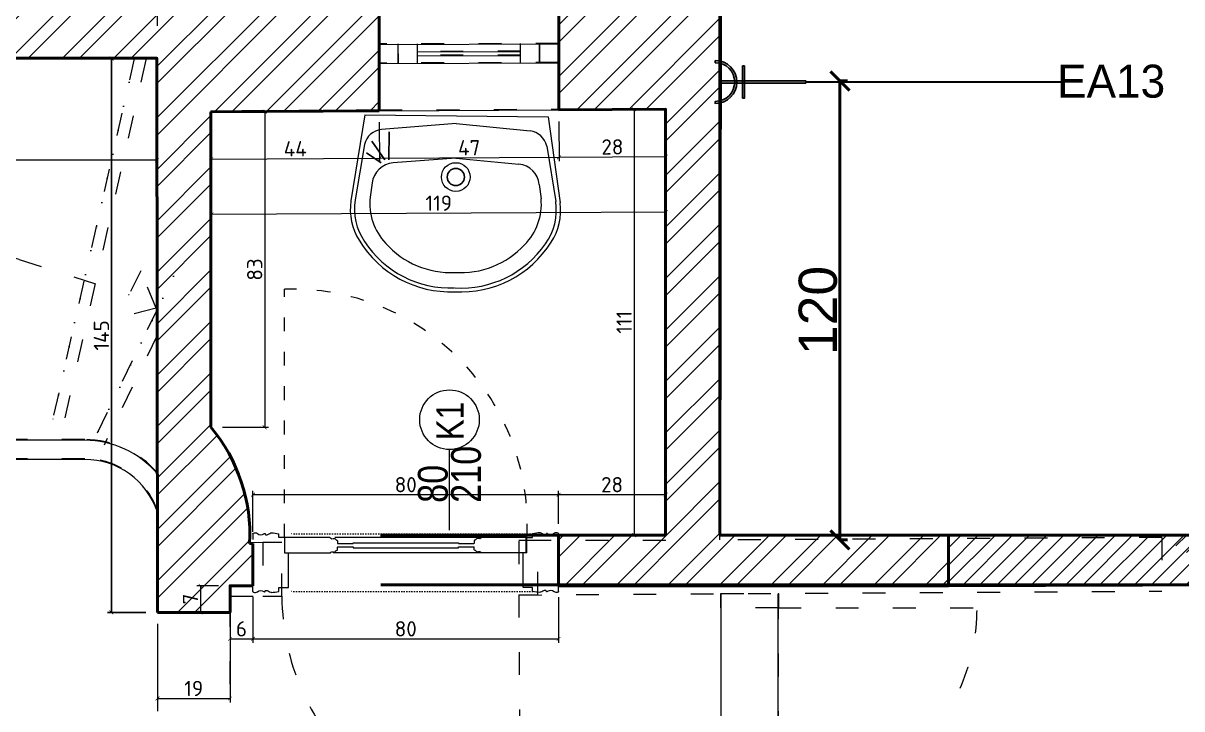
# Model space of a CAD drawing. Header units: inches. Extents: x -10121 to 9010, y 58067 to 62726.
# Drawn here: x 2528.5 to 2831.7, y 61802.7 to 61982 of the extents above; entities that cross this region are included whole.
import ezdxf
from ezdxf.enums import TextEntityAlignment as Align

# ---------------------------------------------------------------- set-up
doc = ezdxf.new("R2010")
doc.units = ezdxf.units.IN
doc.linetypes.add('ACAD_ISO03W100', pattern=[30, 12, -18])
doc.linetypes.add('DOT', pattern=[6.349999999999998, 0, -6.349999999999998])
for name, color, linetype, lineweight in [('A-DUVAR 0.50', 40, 'Continuous', 50), ('A-KAPI A DOGR 0.09', 135, 'Continuous', 9), ('A-KAPI A DOGR 0.13', 73, 'Continuous', 13), ('A-KAPI A DOGR 0.20', 46, 'Continuous', 20), ('A-KAPI NOKT', 35, 'DOT', 9), ('A-MERDİ 0.18', 24, 'Continuous', 18), ('Auto-Olcu', 33, 'Continuous', 15), ('Auto-Silik_Cizgiler', 47, 'Continuous', 9), ('Auto-SilikCizgiler', 251, 'Continuous', 9), ('ELK', 1, 'Continuous', 35), ('PEN', 151, 'Continuous', 20), ('PENYAZILARI', 84, 'Continuous', 20), ('TEFRIS', 253, 'Continuous', 15)]:
    doc.layers.add(name, color=color, linetype=linetype, lineweight=lineweight)
doc.layers.add('ELEKTRİK', color=10, linetype='Continuous')
doc.layers.add('SABDETAY', color=7, linetype='Continuous')
doc.styles.add('1-20', font='isocpeur.ttf', dxfattribs={"height": 4})
doc.styles.get("Standard").update_dxf_attribs({"font": 'arial.ttf'})
doc.styles.add('STYLE1', font='technic_.ttf')
doc.styles.add('TAKSİM', font='GOTHIC.TTF', dxfattribs={"height": 20})
doc.dimstyles.new('ölçü 1_20', dxfattribs={"dimtxt": 4, "dimasz": 1, "dimexe": 1, "dimexo": 3, "dimtad": 1, "dimdec": 0, "dimtxsty": '1-20', "dimblk": 'ARCHTICK', "dimcen": 1.5, "dimclrd": 256, "dimclre": 256, "dimclrt": 256, "dimadec": 0, "dimazin": 0, "dimtfac": 1, "dimtdec": 0, "dimtmove": 0, "dimatfit": 3, "dimldrblk": 'ARCHTICK', "dimfxl": 1, "dimlwd": -1, "dimlwe": -1, "dimarcsym": 0})
doc.dimstyles.new('ölçü 1_50', dxfattribs={"dimtxt": 10, "dimasz": 5, "dimexe": 2, "dimexo": 5, "dimtad": 1, "dimdec": 0, "dimtxsty": 'Standard', "dimblk": 'ARCHTICK', "dimcen": 2.5, "dimclrd": 256, "dimclre": 256, "dimclrt": 256, "dimadec": 0, "dimazin": 0, "dimtfac": 1, "dimtdec": 0, "dimtmove": 0, "dimatfit": 3, "dimldrblk": 'ARCHTICK', "dimfxl": 1, "dimlwd": -1, "dimlwe": -1, "dimarcsym": 0})
pattern_1 = [(45, (-18107.95770600322, 83650.12693407696), (-6.735192090801865, 6.735192090801866), []), (45, (-18103.46757600322, 83650.12693407696), (-6.735192090801865, 6.735192090801866), [])]

# ---------------------------------------------------------------- blocks, each defined once
blk = doc.blocks.new('L560460')
for p, q in [((-240, 0), (-273.7891842584176, -225.3152178172618)), ((-240, 0), (240, 0)), ((240, 0), (273.7891842584174, -225.3152178172606)), ((-1.137e-13, -20), (-195.511422606206, -37.68811511146328)), ((1.137e-13, -20), (193.185814600743, -37.68811511146328)), ((-239.5704595464451, -76.9777196877526), (-262.8700373856869, -222.6086374196718)), ((237.2448515409821, -76.9777196877526), (262.1784486242807, -221.5571822589475)), ((0, -110.3818589742745), (-164.4056499006862, -124.763135588757)), ((1.137e-13, -110.3818589742745), (164.4056499006863, -124.763135588757)), ((-218.7811702454338, -177.6529352866153), (-223.7887240379054, -214.8173937253889)), ((218.7811702454339, -177.6529352866153), (223.7887240379054, -214.8173937253889))]:
    blk.add_line(p, q)
blk.add_circle((0, -159.9999999999998), 37.5)
for centre, radius, start, end in [((-190.6803388425745, -87.4541741242963), 50, 95.54466439804041, 167.9052429229888), ((188.3547308371116, -87.4541741242963), 50, 12.09475707701119, 84.45533560195959), ((-159.177154651599, -184.5348917736833), 60, 94.99918586565619, 173.4137200111939), ((159.1771546515991, -184.5348917736833), 60, 6.586279988806071, 85.00081413434383), ((-125.2967602092426, -246.5284212528584), 150, 171.8698976458449, 212.9359068650626), ((-114.498310046643, -244.6502010309136), 150, 171.5501458767, 215.1796788784253), ((-74.58602726103038, -230.2626284114629), 150, 174.089879748594, 224.4565025277339), ((74.58602726103048, -230.2626284114629), 150, 315.543497472266, 5.910120251406015), ((114.0634562596399, -245.2626465408889), 150, 324.4280013991631, 9.092941848882738), ((125.2967602092425, -246.528421252857), 150, 327.0640931349374, 8.130102354155058), ((-14.5176650048528, -182.535248458088), 277.8442926270179, 211.590741633772, 272.9951304193791), ((-14.2197895734771, -182.5167214754249), 267.8515353628113, 213.6842960664503, 272.868878167172), ((14.51766500485291, -182.535248458088), 277.8442926270179, 267.0048695806209, 328.409258366228), ((14.16543843818749, -182.5141015887161), 267.8514371943526, 267.1427614969502, 325.9414734398321), ((-13.02462849500546, -182.6186291540159), 227.492158782075, 222.1619233993472, 273.2821550564874), ((13.02462849500534, -182.6186291540159), 227.492158782075, 266.7178449435126, 317.8380766006528)]:
    blk.add_arc(centre, radius, start, end)
at = {"layer": 'SABDETAY'}
for p, q in [((-175.8159652129934, -116.8131688310093), (-175.8159652129934, -43.88479384595621)), ((-186.1416647572486, -116.8131688310093), (-220.9327605189732, -68.64863457296792)), ((-195.9092183801926, -124.7648608075728), (-234.4212869506579, -98.86506408390892))]:
    blk.add_line(p, q, dxfattribs=at)
blk.add_circle((0, -159.9999999999998), 22.5, dxfattribs=at)
blk = doc.blocks.new('_ARCHTICK')
at = {"color": 0, "linetype": 'ByBlock', "const_width": 0.15}
blk.add_lwpolyline([(-0.5, -0.5), (0.5, 0.5)], dxfattribs=at)
blk = doc.blocks.new('*D448')
at = {"layer": 'Auto-Olcu', "ltscale": 5, "transparency": 16777216}
for p, q in [((2302.606697598512, 61969.78471437376), (2302.606697598512, 61945.14291777578)), ((2563.483507484296, 61969.78471437379), (2563.483507484296, 61945.14291777578)), ((2563.483507484296, 61946.14291777578), (2302.606697598512, 61946.14291777578))]:
    blk.add_line(p, q, dxfattribs=at)
at = {"layer": 'DEFPOINTS', "color": 0, "ltscale": 5, "transparency": 16777216}
for p in [(2302.606697598512, 61972.78471437376), (2563.483507484296, 61972.78471437379), (2302.606697598512, 61946.14291777578)]:
    blk.add_point(p, dxfattribs=at)
at = {"layer": 'Auto-Olcu', "ltscale": 5, "transparency": 16777216, "rotation": 180}
blk.add_blockref('_ARCHTICK', (2302.606697598512, 61946.14291777578), dxfattribs=at)
at = {"layer": 'Auto-Olcu', "ltscale": 5, "transparency": 16777216}
blk.add_blockref('_ARCHTICK', (2563.483507484296, 61946.14291777578), dxfattribs=at)
at = {"layer": 'Auto-Olcu', "ltscale": 5, "transparency": 16777216, "insert": (2433.045102541404, 61948.76791777578), "char_height": 4, "attachment_point": 5, "style": '1-20'}
blk.add_mtext('261', dxfattribs=at)
blk = doc.blocks.new('*D450')
at = {"layer": 'Auto-Olcu', "ltscale": 5, "transparency": 16777216}
for p, q in [((2577.624199679189, 61955.86103468198), (2577.685184141611, 61945.40797615)), ((2621.659124555251, 61956.11793998994), (2621.720109017672, 61945.66488145797)), ((2577.679350114718, 61946.40795913192), (2621.71427499078, 61946.66486443989))]:
    blk.add_line(p, q, dxfattribs=at)
at = {"layer": 'DEFPOINTS', "color": 0, "ltscale": 5, "transparency": 16777216}
for p in [(2577.606697598512, 61958.86098362773), (2621.641622474574, 61959.1178889357), (2621.71427499078, 61946.66486443989)]:
    blk.add_point(p, dxfattribs=at)
at = {"layer": 'Auto-Olcu', "ltscale": 5, "transparency": 16777216}
for p, rotation in [((2577.679350114718, 61946.40795913192), 180.3342670146934), ((2621.71427499078, 61946.66486443989), 0.3342670146933808)]:
    blk.add_blockref('_ARCHTICK', p, dxfattribs=dict(at, rotation=rotation))
at = {"layer": 'Auto-Olcu', "ltscale": 5, "transparency": 16777216, "insert": (2599.681498232157, 61949.16136711345), "char_height": 4, "attachment_point": 5, "rotation": 0.33426701469338077, "style": '1-20'}
blk.add_mtext('44', dxfattribs=at)
blk = doc.blocks.new('*D451')
at = {"layer": 'Auto-Olcu', "ltscale": 5, "transparency": 16777216}
for p, q in [((2621.659124555237, 61956.11793998993), (2621.720109017611, 61945.6648814582)), ((2668.659124555238, 61956.3338026585), (2668.719768658915, 61945.93908340266)), ((2621.714274990723, 61946.66486444012), (2668.713934632027, 61946.93906638458))]:
    blk.add_line(p, q, dxfattribs=at)
at = {"layer": 'DEFPOINTS', "color": 0, "ltscale": 5, "transparency": 16777216}
for p in [(2621.641622474574, 61959.1178889357), (2668.641622474574, 61959.33375160425), (2668.713934632027, 61946.93906638458)]:
    blk.add_point(p, dxfattribs=at)
at = {"layer": 'Auto-Olcu', "ltscale": 5, "transparency": 16777216}
for p, rotation in [((2621.714274990723, 61946.66486444012), 180.3342670144403), ((2668.713934632027, 61946.93906638458), 0.3342670144402087)]:
    blk.add_blockref('_ARCHTICK', p, dxfattribs=dict(at, rotation=rotation))
at = {"layer": 'Auto-Olcu', "ltscale": 5, "transparency": 16777216, "insert": (2645.198790490794, 61949.42692073989), "char_height": 4, "attachment_point": 5, "rotation": 0.3342670144402087, "style": '1-20'}
blk.add_mtext('47', dxfattribs=at)
blk = doc.blocks.new('*D452')
at = {"layer": 'Auto-Olcu', "ltscale": 5, "transparency": 16777216}
for p, q in [((2668.659124555238, 61956.3338026585), (2668.719768658914, 61945.93908340275)), ((2696.624199679176, 61956.49695443535), (2696.684843782853, 61946.10223517947)), ((2668.713934632026, 61946.93906638467), (2696.679009755966, 61947.1022181614))]:
    blk.add_line(p, q, dxfattribs=at)
at = {"layer": 'DEFPOINTS', "color": 0, "ltscale": 5, "transparency": 16777216}
for p in [(2668.641622474574, 61959.33375160425), (2696.606697598512, 61959.49690338111), (2696.679009755966, 61947.1022181614)]:
    blk.add_point(p, dxfattribs=at)
at = {"layer": 'Auto-Olcu', "ltscale": 5, "transparency": 16777216}
for p, rotation in [((2668.713934632026, 61946.93906638467), 180.3342670144403), ((2696.679009755966, 61947.1022181614), 0.3342670144402087)]:
    blk.add_blockref('_ARCHTICK', p, dxfattribs=dict(at, rotation=rotation))
at = {"layer": 'Auto-Olcu', "ltscale": 5, "transparency": 16777216, "insert": (2682.681157873415, 61949.64559760057), "char_height": 4, "attachment_point": 5, "rotation": 0.3342670144402087, "style": '1-20'}
blk.add_mtext('28', dxfattribs=at)
blk = doc.blocks.new('*D453')
at = {"layer": 'Auto-Olcu', "ltscale": 5, "transparency": 16777216}
for p, q in [((2577.622728960032, 61955.86102646212), (2577.755709592094, 61930.97629040635)), ((2696.622728960032, 61956.4969462155), (2696.755709592094, 61931.61221015973)), ((2696.750365804921, 61932.61219588159), (2577.750365804921, 61931.97627612822))]:
    blk.add_line(p, q, dxfattribs=at)
at = {"layer": 'DEFPOINTS', "color": 0, "ltscale": 5, "transparency": 16777216}
for p in [(2577.606697598512, 61958.86098362772), (2696.606697598512, 61959.4969033811), (2577.750365804921, 61931.97627612822)]:
    blk.add_point(p, dxfattribs=at)
at = {"layer": 'Auto-Olcu', "ltscale": 5, "transparency": 16777216}
for p, rotation in [((2577.750365804921, 61931.97627612822), 180.3061779088665), ((2696.750365804921, 61932.61219588159), 0.3061779088665251)]:
    blk.add_blockref('_ARCHTICK', p, dxfattribs=dict(at, rotation=rotation))
at = {"layer": 'Auto-Olcu', "ltscale": 5, "transparency": 16777216, "insert": (2637.236338363591, 61934.91919852481), "char_height": 4, "attachment_point": 5, "rotation": 0.306177908866506, "style": '1-20'}
blk.add_mtext('119', dxfattribs=at)
blk = doc.blocks.new('*D454')
at = {"layer": 'Auto-Olcu', "ltscale": 5, "transparency": 16777216}
for p, q in [((2580.606697598512, 61958.86098362773), (2592.689481536781, 61958.86098362773)), ((2591.689481536781, 61958.86098362773), (2591.689481536781, 61876.28884402351)), ((2580.606697598512, 61876.28884402351), (2592.689481536781, 61876.28884402351))]:
    blk.add_line(p, q, dxfattribs=at)
at = {"layer": 'DEFPOINTS', "color": 0, "ltscale": 5, "transparency": 16777216}
for p in [(2577.606697598512, 61958.86098362773), (2577.606697598512, 61876.28884402351), (2591.689481536781, 61876.28884402351)]:
    blk.add_point(p, dxfattribs=at)
at = {"layer": 'Auto-Olcu', "ltscale": 5, "transparency": 16777216}
for p, rotation in [((2591.689481536781, 61958.86098362773), 90), ((2591.689481536781, 61876.28884402351), 270)]:
    blk.add_blockref('_ARCHTICK', p, dxfattribs=dict(at, rotation=rotation))
at = {"layer": 'Auto-Olcu', "ltscale": 5, "transparency": 16777216, "insert": (2589.064481536771, 61917.57491382562), "char_height": 4, "attachment_point": 5, "rotation": 90, "style": '1-20'}
blk.add_mtext('83', dxfattribs=at)
blk = doc.blocks.new('*D456')
at = {"layer": 'Auto-Olcu', "ltscale": 5, "transparency": 16777216}
for p, q in [((2668.589383839029, 61851.07555149277), (2668.589383839029, 61859.66034505417)), ((2696.606697598512, 61858.66034505417), (2668.589383839029, 61858.66034505417)), ((2696.606697598512, 61851.07555149277), (2696.606697598512, 61859.66034505417))]:
    blk.add_line(p, q, dxfattribs=at)
at = {"layer": 'DEFPOINTS', "color": 0, "ltscale": 5, "transparency": 16777216}
for p in [(2668.589383839029, 61858.66034505417), (2668.589383839029, 61848.07555149277), (2696.606697598512, 61848.07555149277)]:
    blk.add_point(p, dxfattribs=at)
at = {"layer": 'Auto-Olcu', "ltscale": 5, "transparency": 16777216, "rotation": 180}
blk.add_blockref('_ARCHTICK', (2668.589383839029, 61858.66034505417), dxfattribs=at)
at = {"layer": 'Auto-Olcu', "ltscale": 5, "transparency": 16777216}
blk.add_blockref('_ARCHTICK', (2696.606697598512, 61858.66034505417), dxfattribs=at)
at = {"layer": 'Auto-Olcu', "ltscale": 5, "transparency": 16777216, "insert": (2682.598040718771, 61861.28534505417), "char_height": 4, "attachment_point": 5, "style": '1-20'}
blk.add_mtext('28', dxfattribs=at)
blk = doc.blocks.new('*D457')
at = {"layer": 'Auto-Olcu', "ltscale": 5, "transparency": 16777216}
for p, q in [((2588.606697598512, 61848.92323593996), (2588.606697598512, 61859.66034505417)), ((2668.589383839029, 61858.66034505417), (2588.606697598512, 61858.66034505417)), ((2668.589383839029, 61851.07555149277), (2668.589383839029, 61859.66034505417))]:
    blk.add_line(p, q, dxfattribs=at)
at = {"layer": 'DEFPOINTS', "color": 0, "ltscale": 5, "transparency": 16777216}
for p in [(2588.606697598512, 61858.66034505417), (2668.589383839029, 61848.07555149277), (2588.606697598512, 61845.92323593996)]:
    blk.add_point(p, dxfattribs=at)
at = {"layer": 'Auto-Olcu', "ltscale": 5, "transparency": 16777216, "rotation": 180}
blk.add_blockref('_ARCHTICK', (2588.606697598512, 61858.66034505417), dxfattribs=at)
at = {"layer": 'Auto-Olcu', "ltscale": 5, "transparency": 16777216}
blk.add_blockref('_ARCHTICK', (2668.589383839029, 61858.66034505417), dxfattribs=at)
at = {"layer": 'Auto-Olcu', "ltscale": 5, "transparency": 16777216, "insert": (2628.598040718771, 61861.28534505417), "char_height": 4, "attachment_point": 5, "style": '1-20'}
blk.add_mtext('80', dxfattribs=at)
blk = doc.blocks.new('*D458')
at = {"layer": 'Auto-Olcu', "ltscale": 5, "transparency": 16777216}
for p, q in [((2563.610194913908, 61824.88799444115), (2563.610194913908, 61804.34925059383)), ((2582.606697598512, 61824.88799444115), (2582.606697598512, 61804.34925059383)), ((2563.610194913908, 61805.34925059383), (2582.606697598512, 61805.34925059383))]:
    blk.add_line(p, q, dxfattribs=at)
at = {"layer": 'DEFPOINTS', "color": 0, "ltscale": 5, "transparency": 16777216}
for p in [(2563.610194913908, 61827.88799444115), (2582.606697598512, 61827.88799444115), (2582.606697598512, 61805.34925059383)]:
    blk.add_point(p, dxfattribs=at)
at = {"layer": 'Auto-Olcu', "ltscale": 5, "transparency": 16777216, "rotation": 180}
blk.add_blockref('_ARCHTICK', (2563.610194913908, 61805.34925059383), dxfattribs=at)
at = {"layer": 'Auto-Olcu', "ltscale": 5, "transparency": 16777216}
blk.add_blockref('_ARCHTICK', (2582.606697598512, 61805.34925059383), dxfattribs=at)
at = {"layer": 'Auto-Olcu', "ltscale": 5, "transparency": 16777216, "insert": (2573.10844625621, 61807.97425059383), "char_height": 4, "attachment_point": 5, "style": '1-20'}
blk.add_mtext('19', dxfattribs=at)
blk = doc.blocks.new('*D459')
at = {"layer": 'Auto-Olcu', "ltscale": 5, "transparency": 16777216}
for p, q in [((2582.606697598512, 61831.84991522232), (2582.606697598512, 61819.95312058393)), ((2588.589383839029, 61831.84991522232), (2588.589383839029, 61819.95312058393)), ((2582.606697598512, 61820.95312058393), (2588.589383839029, 61820.95312058393))]:
    blk.add_line(p, q, dxfattribs=at)
at = {"layer": 'DEFPOINTS', "color": 0, "ltscale": 5, "transparency": 16777216}
for p in [(2582.606697598512, 61834.84991522232), (2588.589383839029, 61834.84991522232), (2588.589383839029, 61820.95312058393)]:
    blk.add_point(p, dxfattribs=at)
at = {"layer": 'Auto-Olcu', "ltscale": 5, "transparency": 16777216, "rotation": 180}
blk.add_blockref('_ARCHTICK', (2582.606697598512, 61820.95312058393), dxfattribs=at)
at = {"layer": 'Auto-Olcu', "ltscale": 5, "transparency": 16777216}
blk.add_blockref('_ARCHTICK', (2588.589383839029, 61820.95312058393), dxfattribs=at)
at = {"layer": 'Auto-Olcu', "ltscale": 5, "transparency": 16777216, "insert": (2585.598040718771, 61823.57812058393), "char_height": 4, "attachment_point": 5, "style": '1-20'}
blk.add_mtext('6', dxfattribs=at)
blk = doc.blocks.new('*D460')
at = {"layer": 'Auto-Olcu', "ltscale": 5, "transparency": 16777216}
for p, q in [((2588.606697598512, 61831.84991522232), (2588.606697598512, 61819.95312058393)), ((2668.589383839029, 61831.84991522232), (2668.589383839029, 61819.95312058393)), ((2588.606697598512, 61820.95312058393), (2668.589383839029, 61820.95312058393))]:
    blk.add_line(p, q, dxfattribs=at)
at = {"layer": 'DEFPOINTS', "color": 0, "ltscale": 5, "transparency": 16777216}
for p in [(2588.606697598512, 61834.84991522232), (2668.589383839029, 61834.84991522232), (2668.589383839029, 61820.95312058393)]:
    blk.add_point(p, dxfattribs=at)
at = {"layer": 'Auto-Olcu', "ltscale": 5, "transparency": 16777216, "rotation": 180}
blk.add_blockref('_ARCHTICK', (2588.606697598512, 61820.95312058393), dxfattribs=at)
at = {"layer": 'Auto-Olcu', "ltscale": 5, "transparency": 16777216}
blk.add_blockref('_ARCHTICK', (2668.589383839029, 61820.95312058393), dxfattribs=at)
at = {"layer": 'Auto-Olcu', "ltscale": 5, "transparency": 16777216, "insert": (2628.598040718771, 61823.57812058393), "char_height": 4, "attachment_point": 5, "style": '1-20'}
blk.add_mtext('80', dxfattribs=at)
blk = doc.blocks.new('*D461')
at = {"layer": 'Auto-Olcu', "ltscale": 5, "transparency": 16777216}
for p, q in [((2579.606697598512, 61834.84991522232), (2573.890358139859, 61834.84991522232)), ((2574.890358139859, 61834.84991522232), (2574.890358139859, 61827.88799444115)), ((2579.606697598512, 61827.88799444115), (2573.890358139859, 61827.88799444115))]:
    blk.add_line(p, q, dxfattribs=at)
at = {"layer": 'DEFPOINTS', "color": 0, "ltscale": 5, "transparency": 16777216}
for p in [(2582.606697598512, 61834.84991522232), (2574.890358139859, 61827.88799444115), (2582.606697598512, 61827.88799444115)]:
    blk.add_point(p, dxfattribs=at)
at = {"layer": 'Auto-Olcu', "ltscale": 5, "transparency": 16777216}
for p, rotation in [((2574.890358139859, 61834.84991522232), 90), ((2574.890358139859, 61827.88799444115), 270)]:
    blk.add_blockref('_ARCHTICK', p, dxfattribs=dict(at, rotation=rotation))
at = {"layer": 'Auto-Olcu', "ltscale": 5, "transparency": 16777216, "insert": (2572.265358139849, 61831.36895483173), "char_height": 4, "attachment_point": 5, "rotation": 90, "style": '1-20'}
blk.add_mtext('7', dxfattribs=at)
blk = doc.blocks.new('*D482')
at = {"layer": 'Auto-Olcu', "ltscale": 5, "transparency": 16777216}
for p, q in [((2693.606697598512, 61959.49690338111), (2687.372732053958, 61959.49690338111)), ((2688.372732053958, 61959.49690338111), (2688.372732053958, 61848.07555149277)), ((2693.606697598512, 61848.07555149277), (2687.372732053958, 61848.07555149277))]:
    blk.add_line(p, q, dxfattribs=at)
at = {"layer": 'DEFPOINTS', "color": 0, "ltscale": 5, "transparency": 16777216}
for p in [(2696.606697598512, 61959.49690338111), (2688.372732053958, 61848.07555149277), (2696.606697598512, 61848.07555149277)]:
    blk.add_point(p, dxfattribs=at)
at = {"layer": 'Auto-Olcu', "ltscale": 5, "transparency": 16777216}
for p, rotation in [((2688.372732053958, 61959.49690338111), 90), ((2688.372732053958, 61848.07555149277), 270)]:
    blk.add_blockref('_ARCHTICK', p, dxfattribs=dict(at, rotation=rotation))
at = {"layer": 'Auto-Olcu', "ltscale": 5, "transparency": 16777216, "insert": (2685.747732053948, 61903.78622743694), "char_height": 4, "attachment_point": 5, "rotation": 90, "style": '1-20'}
blk.add_mtext('111', dxfattribs=at)
blk = doc.blocks.new('A$C50025146')
at = {"layer": 'ELEKTRİK'}
for points in [[(16.0258407970905, 9.846670621633166), (16.5885051934838, 9.846670621633166), (16.5885051934838, 1.406704675742731), (16.0258407970905, 1.406704675742731)], [(6.940050297998823e-05, 5.345355450490388), (6.940050297998823e-05, 5.908019846885509), (22.50664525620232, 5.908019846885509), (22.50664525620232, 5.345355450490388)]]:
    blk.add_hatch(color=256, dxfattribs=at).paths.add_polyline_path(points)
h = blk.add_hatch(color=256, dxfattribs=at)
edge = h.paths.add_edge_path()
edge.add_line((23.70435837441619, 11.25333161261187), (23.70435837441619, 10.69066721622039))
edge.add_ellipse((23.70435837441619, 5.626687648689767), major_axis=(3.580774291992597, -3.580774291992606), ratio=0.9999999999999413, start_angle=134.9999999999983, end_angle=314.9999999999983)
edge.add_line((23.70435837441619, 0.5627080811555061), (23.70435837441619, 4.368476402305532e-05))
edge.add_ellipse((23.70435837441619, 5.626687648689767), major_axis=(3.978638102213783, 3.978638102213774), ratio=0.9999999999999128, start_angle=45.0000000000025, end_angle=225.0000000000025, ccw=False)
for points, elevation in [([(16.0258407970905, 1.406704675742731), (16.0258407970905, 9.846670621633166), (16.5885051934838, 9.846670621633166), (16.5885051934838, 1.406704675742731)], 4.791194770819646e-08), ([(6.940050297998823e-05, 5.908019846885509), (22.50664525620232, 5.908019846885509), (22.50664525620232, 5.345355450490388), (6.940050297998823e-05, 5.345355450490388)], 4.794507297291503e-08)]:
    blk.add_lwpolyline(points, close=True, dxfattribs=dict(at, elevation=elevation))
at = {"layer": 'ELEKTRİK', "elevation": 4.798666618537076e-08}
blk.add_lwpolyline([(23.70435837441437, 4.368476402305532e-05), (23.70435837441619, 0.5627080811555061, -0.9999999999999944), (23.70435837441619, 10.69066721622039), (23.70435837441619, 11.25333161261187, 0.9999999999999944)], format="xyb", close=True, dxfattribs=at)
blk = doc.blocks.new('*D765')
at = {"layer": 'A-DUVAR 0.50', "transparency": 16777216}
for p, q in [((2742.056758797939, 61966.89893212805), (2744.236758797939, 61966.89893212805)), ((2742.236758797939, 61846.8300270716), (2742.236758797939, 61966.89893212805)), ((2742.056758797939, 61846.8300270716), (2744.236758797939, 61846.8300270716))]:
    blk.add_line(p, q, dxfattribs=at)
at = {"layer": 'DEFPOINTS', "color": 0, "transparency": 16777216}
for p in [(2710.818565783695, 61966.89893212805), (2742.236758797939, 61966.89893212805), (2710.840605224552, 61846.8300270716)]:
    blk.add_point(p, dxfattribs=at)
at = {"layer": 'A-DUVAR 0.50', "transparency": 16777216, "xscale": 5, "yscale": 5, "zscale": 5}
for p, rotation in [((2742.236758797939, 61966.89893212805), 90), ((2742.236758797939, 61846.8300270716), 270)]:
    blk.add_blockref('_ARCHTICK', p, dxfattribs=dict(at, rotation=rotation))
at = {"layer": 'A-DUVAR 0.50', "transparency": 16777216, "insert": (2736.506028920712, 61906.86447959983), "char_height": 10, "attachment_point": 5, "rotation": 90}
blk.add_mtext('120', dxfattribs=at)

msp = doc.modelspace()

# ---------------------------------------------------------------- hatches: boundary and pattern name
at = {"layer": 'Auto-Silik_Cizgiler'}
h = msp.add_hatch(dxfattribs=at)
h.set_pattern_fill('ANSI32', color=256)
h.set_pattern_definition(pattern_1)
edge = h.paths.add_edge_path()
edge.add_line((2621.641622474577, 61987.09838921694), (2288.606697598527, 61987.09838921694))
edge.add_line((2288.606697598527, 61987.09838921694), (2267.644780522358, 61987.09838921694))
edge.add_line((2267.644780522358, 61987.09838921694), (2267.627937493329, 61846.57212051046))
edge.add_line((2267.627937493329, 61846.57212051046), (2267.644780522358, 61846.56738498415))
edge.add_line((2267.644780522358, 61846.56738498415), (2267.606697598527, 61818.38799292575))
edge.add_line((2267.606697598527, 61818.38799292575), (2288.606697598527, 61818.38799292575))
edge.add_line((2288.606697598527, 61818.38799292575), (2288.606697598527, 61832.88799292572))
edge.add_line((2288.606697598527, 61832.88799292572), (2302.606697598538, 61832.88799292572))
edge.add_line((2302.606697598538, 61832.88799292572), (2302.606697598527, 61972.8879929252))
edge.add_line((2302.606697598527, 61972.8879929252), (2563.483507484296, 61972.8879929252))
edge.add_line((2563.483507484296, 61972.8879929252), (2563.483507484296, 61972.78471437437))
edge.add_line((2563.483507484296, 61972.78471437437), (2563.610194913919, 61827.88799444114))
edge.add_line((2563.610194913919, 61827.88799444114), (2582.606697598538, 61827.88799444114))
edge.add_line((2582.606697598538, 61827.88799444114), (2582.606697598538, 61834.84991522232))
edge.add_line((2582.606697598538, 61834.84991522232), (2588.606697598527, 61834.84991522232))
edge.add_line((2588.606697598527, 61834.84991522232), (2588.606697598527, 61845.92323593995))
edge.add_line((2588.606697598527, 61845.92323593995), (2587.744293000022, 61845.91820456272))
edge.add_arc((2544.044356613947, 61848.20860799094), 43.7599175960254, 356.9997557443266, 399.9178424840187)
edge.add_line((2577.606697598527, 61876.28884402352), (2577.606697598527, 61958.86098362773))
edge.add_line((2577.606697598527, 61958.86098362773), (2621.641622474577, 61959.11788893569))
edge.add_line((2621.641622474577, 61959.11788893569), (2621.641622474577, 61987.09838921694))
h.paths.add_polyline_path([(2710.818565783695, 62018.67876537638), (2710.818565783695, 62024.63043687119), (2686.606697598527, 62024.49800957509), (2686.606697598527, 61987.09838921694), (2668.641622474577, 61987.09838921694), (2668.641622474577, 61959.33375160425), (2696.606697598527, 61959.49690338111), (2696.606697598527, 61848.07555149277), (2710.818565783695, 61848.07555149277)])
h = msp.add_hatch(dxfattribs=at)
h.set_pattern_fill('ANSI32', color=256)
h.set_pattern_definition(pattern_1)
edge = h.paths.add_edge_path()
edge.add_line((2710.818565783695, 61848.07555149277), (2770.625785491105, 61848.07555149277))
edge.add_line((2770.625785491105, 61848.07555149277), (2770.625785491105, 61834.84991522232))
edge.add_line((2770.625785491105, 61834.84991522232), (2668.589383839022, 61834.84991522232))
edge.add_line((2668.589383839022, 61834.84991522232), (2668.589383839022, 61848.07555149277))
edge.add_line((2668.589383839022, 61848.07555149277), (2696.606697598527, 61848.07555149277))
h = msp.add_hatch(dxfattribs=at)
h.set_pattern_fill('ANSI31', color=256)
h.set_pattern_definition([(45, (24164.52149952522, 46545.34428931845), (-2.245064030267287, 2.245064030267288), [])])
h.paths.add_polyline_path([(2770.625785491105, 61848.07555149277), (2846.840605224552, 61848.07555149277), (2846.840605224552, 61835.07555149277), (2770.597159342298, 61834.84991522232)])
h = msp.add_hatch(dxfattribs=at)
h.set_pattern_fill('ANSI32', color=256)
h.set_pattern_definition([(45, (22874.26334842193, 50678.4636921418), (-6.735192090801865, 6.735192090801866), []), (45, (22878.75347842192, 50678.4636921418), (-6.735192090801865, 6.735192090801866), [])])
h.paths.add_polyline_path([(2826.553351599781, 61848.07555149277), (2846.840605224555, 61848.07555149277), (2846.840605224548, 61835.07555149277), (2826.515153906945, 61847.50488698415)])

# ---------------------------------------------------------------- linework, layer by layer
at = {"layer": 'A-DUVAR 0.50'}
for p, q in [((2710.818565783695, 61848.07555149277), (2711.205471678881, 62121.819608841)), ((2710.818565783695, 61848.07555149277), (2710.818565783695, 62024.63926466907)), ((2621.641622474577, 61959.11788893569), (2621.641622474577, 61987.09838921694)), ((2668.641622474577, 61959.33375160425), (2668.641622474577, 61987.09838921694)), ((2563.483507484296, 61972.8879929252), (2563.483507484296, 61972.78471437437)), ((2668.641622474577, 61959.33375160425), (2696.606697598538, 61959.49690338111)), ((2696.606697598527, 61959.49690338111), (2696.606697598527, 61848.07555149277)), ((2588.606697598527, 61845.92323593995), (2588.589383839022, 61834.84991522232)), ((2582.606697598527, 61827.88799444114), (2563.610194913919, 61827.88799444114))]:
    msp.add_line(p, q, dxfattribs=at)
at = {"layer": 'A-DUVAR 0.50', "color": 0}
for p, q in [((2710.840605224552, 61848.07555149277), (2710.840605224552, 62114.57555149277)), ((2686.840605224552, 61848.07555149277), (2622.005601395354, 61848.07555149277)), ((2710.840605224552, 61848.07555149277), (2846.840605224552, 61848.07555149277)), ((2622.072973279381, 61835.07555149277), (2846.840605224552, 61835.07555149277))]:
    msp.add_line(p, q, dxfattribs=at)
at = {"layer": 'A-DUVAR 0.50'}
for points in [[(2563.483417184856, 61972.8879929252), (2302.606697598527, 61972.8879929252), (2302.606697598538, 61832.88799292572)], [(2563.483417184856, 61972.8879929252), (2563.610194913919, 61827.88799444114)], [(2621.641622474577, 61959.11788893569), (2577.606697598527, 61958.86098362773)], [(2577.606697598527, 61958.86098362773), (2577.606697598527, 61876.28884402352)], [(2710.818565783695, 61848.07555149277), (2770.625785491105, 61848.07555149277), (2770.625785491105, 61834.84991522232), (2668.589383839022, 61834.84991522232), (2668.589383839022, 61848.07555149277), (2696.606697598527, 61848.07555149277)], [(2770.625785491105, 61848.07555149277), (2846.840605224552, 61848.07555149277)], [(2588.606697598527, 61845.92323593995), (2587.744293000022, 61845.91820456272)], [(2582.606697598538, 61827.88799444114), (2582.606697598538, 61834.84991522232), (2588.606697598527, 61834.84991522232)], [(2846.840605224552, 61835.07555149277), (2770.625785491105, 61834.84991522232)]]:
    msp.add_lwpolyline(points, dxfattribs=at)
msp.add_arc((2544.044356613929, 61848.20860799094), 43.75991759602825, 356.9997557444258, 39.91784248408027, dxfattribs=at)
at = {"layer": 'A-KAPI A DOGR 0.09'}
for p, q in [((2660.006697598525, 61847.43443226872), (2610.05088528114, 61847.43443226872)), ((2660.306697598538, 61843.43443226872), (2609.624702285022, 61843.43443226872))]:
    msp.add_line(p, q, dxfattribs=at)
at = {"layer": 'A-KAPI A DOGR 0.13'}
for points in [[(2596.906697598522, 61847.43443226872), (2596.906697598522, 61843.43443226872), (2608.718226251473, 61843.43443226872)], [(2614.856697598527, 61845.86438188361), (2614.856697598527, 61846.06438188361), (2642.39212572269, 61846.06438188361)], [(2642.39212572269, 61846.06438188361), (2642.39212572269, 61845.86438188361), (2646.39212572269, 61845.86438188361)], [(2660.006697598525, 61847.43443226872), (2660.006697598525, 61843.43443226872)], [(2610.856697598509, 61845.86438188361), (2614.856697598527, 61845.86438188361)], [(2610.856697598509, 61845.00448265384), (2614.856697598527, 61845.00448265384)], [(2614.856697598527, 61845.00448265384), (2614.856697598527, 61844.80448265382), (2642.39212572269, 61844.80448265382)], [(2642.39212572269, 61844.80448265382), (2642.39212572269, 61845.00448265384), (2646.39212572269, 61845.00448265384)]]:
    msp.add_lwpolyline(points, dxfattribs=at)
for points in [[(2608.718226251473, 61847.43443226872, -0.3584924550225984), (2609.000097093991, 61847.26082675707, 0.3455190689822988), (2609.59673963362, 61847.1746764095, -0.3900896116390528), (2610.298585508579, 61846.92291378553, 0.2492055572853396), (2610.498681422927, 61846.78607261649, -0.0200904522984999), (2610.529492759379, 61846.78639332629)], [(2610.498681422927, 61846.78607261649, -0.3672750116787311), (2610.718226251473, 61846.62949395575, -0.496975137448221)], [(2610.718226251473, 61846.62949395575), (2610.718226251473, 61845.99360309227, 0.5126578564166261), (2610.856697598509, 61845.86438188361)], [(2646.530597069745, 61846.62949395575), (2646.530597069745, 61845.99360309227, -0.5126578564166261), (2646.39212572269, 61845.86438188361)], [(2646.750141898279, 61846.78607261649, 0.3672750116787311), (2646.530597069745, 61846.62949395575, 0.496975137448221)], [(2648.53059706973, 61847.43443226872, 0.3584924550225984), (2648.248726227212, 61847.26082675707, -0.3455190689822988), (2647.652083687612, 61847.1746764095, 0.3900896116390528), (2646.950237812645, 61846.92291378553, -0.2492055572853396), (2646.750141898279, 61846.78607261649, 0.0200904522984999), (2646.719330561849, 61846.78639332629)], [(2608.718226251473, 61843.43443226872, 0.3584924550225984), (2609.000097093991, 61843.60803778037, -0.3455190689822988), (2609.59673963362, 61843.69418812794, 0.3900896116390528), (2610.298585508579, 61843.94595075189, -0.2492055572853396), (2610.498681422927, 61844.08279192094)], [(2610.498681422927, 61844.08279192094, 0.3672750116787311), (2610.718226251473, 61844.2393705817, 0.496975137448221)], [(2610.718226251473, 61844.2393705817), (2610.718226251473, 61844.87526144515, -0.5126578564166261), (2610.856697598509, 61845.00448265384)], [(2646.530597069745, 61844.2393705817), (2646.530597069745, 61844.87526144515, 0.5126578564166261), (2646.39212572269, 61845.00448265384)], [(2646.750141898279, 61844.08279192094, -0.3672750116787311), (2646.530597069745, 61844.2393705817, -0.496975137448221)], [(2648.53059706973, 61843.43443226872, -0.3584924550225984), (2648.248726227212, 61843.60803778037, 0.3455190689822988), (2647.652083687612, 61843.69418812794, -0.3900896116390528), (2646.950237812645, 61843.94595075189, 0.2492055572853396), (2646.750141898279, 61844.08279192094, -0.0200904522984999), (2646.719330561849, 61844.08247121114)]]:
    msp.add_lwpolyline(points, format="xyb", dxfattribs=at)
at = {"layer": 'A-KAPI A DOGR 0.20'}
for points in [[(2588.606697598527, 61848.44594681434, -0.4410189260404885), (2588.739542087191, 61848.59495292535, -0.2371378577105315), (2589.779616202122, 61848.54300780276, 0.3742010415847447), (2591.48078935282, 61848.45370067, -0.1326418780331844), (2591.618083933605, 61848.5117392524), (2591.720828387639, 61848.5117392524, -0.4144596681972927), (2591.790988725519, 61848.44627939006, 0.3833712810501772), (2591.95012534723, 61848.15682487063, 0.1558963665890067), (2592.327047458577, 61848.20990607732, 0.0157004765825538), (2592.682365339242, 61848.38066390441, -0.0356675684221528), (2593.31547496136, 61848.65439121481, -0.07540431647491799), (2593.464461756677, 61848.67311984353, -0.0504319659622708), (2595.364880158158, 61848.46847856551, -0.285096811440296), (2595.406697598508, 61848.43443226872)], [(2668.606697598527, 61848.44594681434, 0.4410189260404885), (2668.473853109841, 61848.59495292535, 0.2371378577105315), (2667.433778994931, 61848.54300780276, -0.3742010415847447), (2665.732605844241, 61848.45370067, 0.1326418780331844), (2665.595311263445, 61848.5117392524), (2665.492566809407, 61848.5117392524, 0.4144596681972927), (2665.422406471542, 61848.44627939006, -0.3833712810501772), (2665.263269849824, 61848.15682487063, -0.1558963665890067), (2664.886347738469, 61848.20990607732, -0.0157004765825538), (2664.53102985779, 61848.38066390441, 0.0356675684221528), (2663.897920235697, 61848.65439121481, 0.07540431647491799), (2663.748933440358, 61848.67311984353, 0.0504319659622708), (2661.848515038881, 61848.46847856551, 0.285096811440296), (2661.806697598538, 61848.43443226872)], [(2588.589383839022, 61833.34991522232, 0.4410189260404885), (2588.722228327668, 61833.20090911131, 0.2371378577105315), (2589.76230244261, 61833.25285423392, -0.3742010415847447), (2591.463475593308, 61833.34216136666, 0.1326418780331844), (2591.600770174089, 61833.28412278425), (2591.703514628123, 61833.28412278425, 0.4144596681972927), (2591.773674965989, 61833.34958264661, -0.3833712810501772), (2591.932811587722, 61833.63903716602, -0.1558963665890067), (2592.309733699076, 61833.58595595934, -0.0157004765825538), (2592.665051579719, 61833.41519813225, 0.0356675684221528), (2593.298161201838, 61833.14147082187, 0.07540431647491799), (2593.447147997176, 61833.12274219313, 0.0504319659622708), (2595.347566398639, 61833.32738347116, 0.285096811440296), (2595.389383838992, 61833.36142976794)], [(2668.589383839022, 61833.34991522232, -0.4410189260404885), (2668.456539350311, 61833.20090911131, -0.2371378577105315), (2667.416465235408, 61833.25285423392, 0.3742010415847447), (2665.715292084718, 61833.34216136666, -0.1326418780331844), (2665.577997503919, 61833.28412278425), (2665.475253049892, 61833.28412278425, -0.4144596681972927), (2665.40509271203, 61833.34958264661, 0.3833712810501772), (2665.245956090312, 61833.63903716602, 0.1558963665890067), (2664.869033978957, 61833.58595595934, 0.0157004765825538), (2664.513716098259, 61833.41519813225, -0.0356675684221528), (2663.880606476181, 61833.14147082187, -0.07540431647491799), (2663.731619680828, 61833.12274219313, -0.0504319659622708), (2661.831201279358, 61833.32738347116, -0.285096811440296), (2661.789383839008, 61833.36142976794)]]:
    msp.add_lwpolyline(points, format="xyb", dxfattribs=at)
for points in [[(2588.606697598527, 61848.44594681434), (2588.606697598527, 61846.94594681433)], [(2608.718226251473, 61847.43443226872), (2595.406697598508, 61847.43443226872), (2595.406697598508, 61848.43443226872)], [(2660.306697598538, 61843.43443226872), (2660.306697598538, 61847.43443226872), (2661.806697598538, 61847.43443226872), (2661.806697598538, 61848.43443226872)], [(2668.606697598527, 61848.44594681434), (2668.606697598527, 61846.94594681433)], [(2595.389383838992, 61833.36142976794), (2595.389383838992, 61834.39635456531), (2597.889383839007, 61834.39635456531), (2597.906697598522, 61843.43443226872)], [(2661.789383839008, 61833.36142976794), (2661.789383839008, 61834.39635456531), (2659.289383839008, 61834.39635456531), (2659.306697598538, 61843.43443226872)], [(2588.589383839022, 61833.34991522232), (2588.589383839022, 61834.84991522232)], [(2668.589383839022, 61833.34991522232), (2668.589383839022, 61834.84991522232)]]:
    msp.add_lwpolyline(points, dxfattribs=at)
at = {"layer": 'A-KAPI NOKT', "linetype": 'ACAD_ISO03W100', "ltscale": 0.3}
msp.add_line((2596.906697598522, 61847.43443226872), (2596.906697598522, 61912.43443226872), dxfattribs=at)
at = {"layer": 'A-KAPI NOKT', "ltscale": 0.09}
for points in [[(2661.806697598538, 61848.43443226872), (2598.218226251473, 61848.43443226872)], [(2661.789383839008, 61833.32738347116), (2598.159095051611, 61833.32738347116)]]:
    msp.add_lwpolyline(points, dxfattribs=at)
at = {"layer": 'A-KAPI NOKT', "linetype": 'ACAD_ISO03W100', "ltscale": 0.3}
msp.add_arc((2598.773843984931, 61850.83592582102), 61.62679800395444, 356.8359492527424, 91.73619244969875, dxfattribs=at)
at = {"layer": 'A-MERDİ 0.18', "linetype": 'DOT'}
for p, q in [((2557.606697598527, 61972.88799292573), (2534.976757555778, 61872.88799292573)), ((2567.857366144319, 61915.83673142216), (2546.91543916001, 61872.78115890361))]:
    msp.add_line(p, q, dxfattribs=at)
at = {"layer": 'A-MERDİ 0.18'}
for p, q in [((2544.606697598538, 61872.88799292573), (2423.106697598538, 61872.88799292573)), ((2544.606697598538, 61867.88799292575), (2423.106697598538, 61867.88799292575)), ((2711.076312141471, 61832.63750086696), (2711.076312141471, 61720.88799292573)), ((2726.098079658997, 61720.88799292573), (2726.098079658997, 61832.72513975407))]:
    msp.add_line(p, q, dxfattribs=at)
for radius, start in [(25, 40.63522874479565), (20, 18.372946399462)]:
    msp.add_arc((2544.606697598538, 61847.88799292572), radius, start, 90, dxfattribs=at)
at = {"layer": 'Auto-SilikCizgiler', "color": 1, "linetype": 'ACAD_ISO03W100', "ltscale": 0.5, "true_color": 0xe60000}
for p, q in [((2710.840605224552, 61846.83002707159), (2710.840605224552, 62024.87265915884)), ((2563.505546925178, 61987.2921808892), (2563.505546925178, 61972.97850604662)), ((2621.663661915449, 61959.31168060793), (2621.663661915449, 61987.2921808892)), ((2668.663661915449, 61959.5275432765), (2668.663661915449, 61987.2921808892)), ((2563.50557113266, 61972.95081912263), (2405.099274280798, 61972.96887631842)), ((2557.628737039395, 61973.08178459798), (2534.998796996628, 61873.08178459798)), ((2560.554749827465, 61972.41962965839), (2537.924809784705, 61872.41962965839)), ((2621.663661915449, 61959.31168060793), (2668.663661915449, 61959.5275432765)), ((2668.663661915449, 61959.5275432765), (2696.628737039395, 61959.74903631512)), ((2696.628737039395, 61959.74903631512), (2696.628737039395, 61846.5079140661)), ((2559.257481354423, 61917.19215833653), (2553.103866176807, 61904.80896476322)), ((2563.307629843835, 61907.45894324007), (2559.257481354423, 61917.19215833653)), ((2563.56309710845, 61907.15640502634), (2546.937478600881, 61872.97495057585)), ((2563.307629843835, 61907.45894324007), (2553.103866176807, 61904.80896476322)), ((2563.569083150334, 61900.3099654313), (2549.635283125983, 61871.66275747104)), ((2544.628737039395, 61873.08178459798), (2423.128737039395, 61873.08178459798)), ((2544.628737039395, 61868.08178459798), (2423.128737039395, 61868.08178459798)), ((2826.515153906945, 61847.50488698415), (2710.840605224552, 61846.8300270716)), ((2826.515153906945, 61847.50488698415), (2826.50908499795, 61833.44668344856)), ((2591.174653576436, 61832.08178459797), (2596.174653576436, 61832.08178459798)), ((2658.174653576436, 61832.50767580893), (2658.536363243733, 61770.50873092988)), ((2658.175120277145, 61832.42768084593), (2826.50908499795, 61833.44668344855)), ((2711.098351582314, 61832.8312925392), (2711.098351582314, 61721.08178459797)), ((2726.120119099865, 61721.08178459797), (2726.120119099865, 61832.91893142631)), ((2726.120119099865, 61829.08178459797), (2778.120119099865, 61829.08178459797))]:
    msp.add_line(p, q, dxfattribs=at)
for points in [[(2668.663661915449, 61976.71430166803), (2621.657827814091, 61976.57718268442)], [(2621.663661915449, 61971.57717842976), (2621.657827814091, 61976.57718268442)], [(2626.663658511785, 61971.58301252218), (2626.657824410428, 61976.58301677684)], [(2631.663655108121, 61971.58884661461), (2631.657821006764, 61976.58885086927)], [(2658.663661915449, 61971.71428039494), (2658.663661915449, 61976.71430166803)], [(2663.663661915449, 61971.71428039494), (2663.663661915449, 61976.71430166803)], [(2668.663661915449, 61971.71428039494), (2668.663661915449, 61976.71430166803)], [(2658.663661915449, 61974.68512252791), (2631.660134225207, 61974.60635153401)], [(2658.663661915449, 61973.68511827329), (2631.661301045478, 61973.60635068308)], [(2563.505456625728, 61973.08178459745), (2563.661961546717, 61794.08178611339)], [(2668.672413067481, 61971.7143059226), (2621.663661915449, 61971.57717842976)], [(2621.663661916838, 61959.31168060794), (2577.628737039395, 61959.05477529998)], [(2577.628737039395, 61959.05477529998), (2577.628737039395, 61876.48263569577)], [(2591.174653576436, 61846.13188081052), (2587.766332440882, 61846.11199623496)], [(2596.174653576436, 61832.08178459797), (2596.174653576436, 61846.1461982431), (2591.174653576436, 61846.1461982431), (2591.174653576436, 61832.08178459797)], [(2658.174653576436, 61846.5079140661), (2658.174653576436, 61832.50767580893), (2663.174653576436, 61832.50767580893), (2663.174653576436, 61846.68877197761), (2658.174653576436, 61846.68877197761)], [(2696.628737039395, 61846.68877197761), (2663.174653576436, 61846.68877197761)], [(2582.628737039402, 61794.08178611339), (2582.628737039402, 61832.08178459797)], [(2582.628737039395, 61832.08178459797), (2591.174653576436, 61832.08178459797)]]:
    msp.add_lwpolyline(points, dxfattribs=at)
msp.add_lwpolyline([(2423.128737039395, 61923.08178459798), (2509.112060846423, 61923.08178459798, -0.07771094301758125), (2527.428166650901, 61920.21776510202), (2556.180673765612, 61911.00056154987)], format="xyb", dxfattribs=at)
msp.add_lwpolyline([(2726.120119099865, 61829.08178459797), (2711.098351582314, 61829.08178459797), (2711.098351582314, 61832.8312925392), (2726.120119099865, 61832.8312925392)], close=True, dxfattribs=at)
for centre, radius, start, end in [((2544.066396054808, 61848.40239966319), 43.75991759602827, 356.9997557440061, 39.91784248441471), ((2544.628737039395, 61848.08178459798), 25, 40.63522874478196, 90), ((2544.628737039395, 61848.08178459798), 20, 18.37294639947284, 90), ((2658.174653576436, 61832.50767580893), 62.00146275148332, 180.3935707279732, 270.3342670144387), ((2726.120119099865, 61829.08178459797), 52, 270, 0)]:
    msp.add_arc(centre, radius, start, end, dxfattribs=at)
at = {"layer": 'ELK', "color": 1}
msp.add_line((2800.171290707822, 61966.61759992983), (2733.325141639394, 61966.61759992986), dxfattribs=at)
at = {"layer": 'PEN'}
msp.add_line((2621.641622474577, 61959.11788893569), (2668.641622474577, 61959.33375160425), dxfattribs=at)
for points in [[(2668.641622474577, 61976.52050999577), (2621.63578837322, 61976.38339101216)], [(2658.641622474577, 61971.52048872269), (2658.641622474577, 61976.52050999577)], [(2663.641622474577, 61971.52048872269), (2663.641622474577, 61976.52050999577)], [(2621.641622474577, 61971.38338675751), (2621.63578837322, 61976.38339101216)], [(2626.641619070921, 61971.38922084995), (2626.63578496956, 61976.3892251046)], [(2631.641615667246, 61971.39505494236), (2631.63578156591, 61976.39505919701)], [(2658.641622474577, 61974.49133085566), (2631.638094784339, 61974.41255986175)], [(2658.641622474577, 61973.49132660102), (2631.639261604621, 61973.41255901082)], [(2668.650373626628, 61971.52051425035), (2621.641622474577, 61971.38338675751)]]:
    msp.add_lwpolyline(points, dxfattribs=at)
at = {"layer": 'PENYAZILARI'}
msp.add_line((2640.050454757449, 61849.40778848005), (2640.050454757449, 61870.49273822672), dxfattribs=at)
msp.add_circle((2640.050454757449, 61878.29273822671), 7.8, dxfattribs=at)

# ---------------------------------------------------------------- block references
at = {"layer": 'ELEKTRİK', "rotation": 180}
msp.add_blockref('A$C50025146', (2733.325211039897, 61972.24428757854, -4.794507297291503e-08), dxfattribs=at)
at = {"layer": 'TEFRIS', "xscale": 0.1, "yscale": 0.1, "zscale": 0.1, "rotation": 359.4435653811708}
msp.add_blockref('L560460', (2641.853688301209, 61957.77113401319), dxfattribs=at)

# ---------------------------------------------------------------- texts
at = {"layer": 'ELK', "color": 1, "style": 'TAKSİM'}
msp.add_text('EA13', height=8.64, dxfattribs=at).set_placement((2813.220137593287, 61962.52416619536), align=Align.CENTER)
at = {"layer": 'PENYAZILARI', "style": 'STYLE1'}
for s, height, p in [('K1', 7.199999999999999, (2643.786485539498, 61872.89771934575)), ('210', 7.8, (2648.260056211129, 61856.5387837562)), ('80', 7.8, (2639.587041497911, 61856.5387837562))]:
    msp.add_text(s, height=height, rotation=90, dxfattribs=at).set_placement(p)

# ---------------------------------------------------------------- dimensions: what is measured, and where the dimension line sits
at = {"layer": 'A-DUVAR 0.50'}
dim = msp.add_linear_dim(base=(2742.236758797939, 61966.89893212805), p1=(2710.840605224552, 61846.8300270716), p2=(2710.818565783695, 61966.89893212805), angle=90, dimstyle='ölçü 1_50', override={"dimfxl": 0.18, "dimfxlon": 1}, dxfattribs=at)
dim.commit()
dim.dimension.update_dxf_attribs({"geometry": '*D765', "text_midpoint": (2736.506028920712, 61906.86447959983)})
at = {"layer": 'Auto-Olcu', "ltscale": 5}
for base, p1, p2, picture, middle in [((2302.606697598512, 61946.14291777578), (2563.483507484296, 61972.78471437379), (2302.606697598512, 61972.78471437376), '*D448', (2433.045102541404, 61948.76791777578)), ((2588.606697598512, 61858.66034505417), (2668.589383839029, 61848.07555149277), (2588.606697598512, 61845.92323593996), '*D457', (2628.598040718771, 61861.28534505417)), ((2668.589383839029, 61858.66034505417), (2696.606697598512, 61848.07555149277), (2668.589383839029, 61848.07555149277), '*D456', (2682.598040718771, 61861.28534505417)), ((2588.589383839029, 61820.95312058393), (2582.606697598512, 61834.84991522232), (2588.589383839029, 61834.84991522232), '*D459', (2585.598040718771, 61823.57812058393)), ((2668.589383839029, 61820.95312058393), (2588.606697598512, 61834.84991522232), (2668.589383839029, 61834.84991522232), '*D460', (2628.598040718771, 61823.57812058393)), ((2582.606697598512, 61805.34925059383), (2563.610194913908, 61827.88799444115), (2582.606697598512, 61827.88799444115), '*D458', (2573.10844625621, 61807.97425059383))]:
    dim = msp.add_linear_dim(base=base, p1=p1, p2=p2, dimstyle='ölçü 1_20', dxfattribs=at)
    dim.commit()
    dim.dimension.update_dxf_attribs({"geometry": picture, "text_midpoint": middle})
msp.add_linear_dim(base=(2551.568618371424, 61972.78471437379), p1=(2563.610194913908, 61827.88799444115), p2=(2563.483507484296, 61972.78471437379), angle=90, dimstyle='ölçü 1_20', dxfattribs=at).render()
for p1, p2, distance, picture, middle in [((2577.606697598512, 61958.86098362773), (2621.641622474574, 61959.1178889357), -12.453236425985034, '*D450', (2599.681498232157, 61949.16136711345)), ((2696.606697598512, 61959.49690338111), (2577.606697598512, 61958.86098362773), 26.88509136841353, '*D453', (2637.236338363591, 61934.91919852481)), ((2577.606697598512, 61958.86098362773), (2577.606697598512, 61876.28884402351), 14.082783938269133, '*D454', (2589.064481536771, 61917.57491382562))]:
    dim = msp.add_aligned_dim(p1=p1, p2=p2, distance=distance, dimstyle='ölçü 1_20', dxfattribs=at)
    dim.commit()
    dim.dimension.update_dxf_attribs({"geometry": picture, "text_midpoint": middle})
for base, p1, p2, angle, picture, middle in [((2668.713934632027, 61946.93906638458), (2621.641622474574, 61959.1178889357), (2668.641622474574, 61959.33375160425), 180.3342670144402, '*D451', (2645.198790490794, 61949.42692073989)), ((2696.679009755966, 61947.1022181614), (2668.641622474574, 61959.33375160425), (2696.606697598512, 61959.49690338111), 180.3342670144402, '*D452', (2682.681157873415, 61949.64559760057)), ((2688.372732053958, 61848.07555149277), (2696.606697598512, 61959.49690338111), (2696.606697598512, 61848.07555149277), 90, '*D482', (2685.747732053948, 61903.78622743694)), ((2574.890358139859, 61827.88799444115), (2582.606697598512, 61834.84991522232), (2582.606697598512, 61827.88799444115), 90, '*D461', (2572.265358139849, 61831.36895483173))]:
    dim = msp.add_linear_dim(base=base, p1=p1, p2=p2, angle=angle, dimstyle='ölçü 1_20', dxfattribs=at)
    dim.commit()
    dim.dimension.update_dxf_attribs({"geometry": picture, "text_midpoint": middle})

doc.saveas('drawing.dxf')
